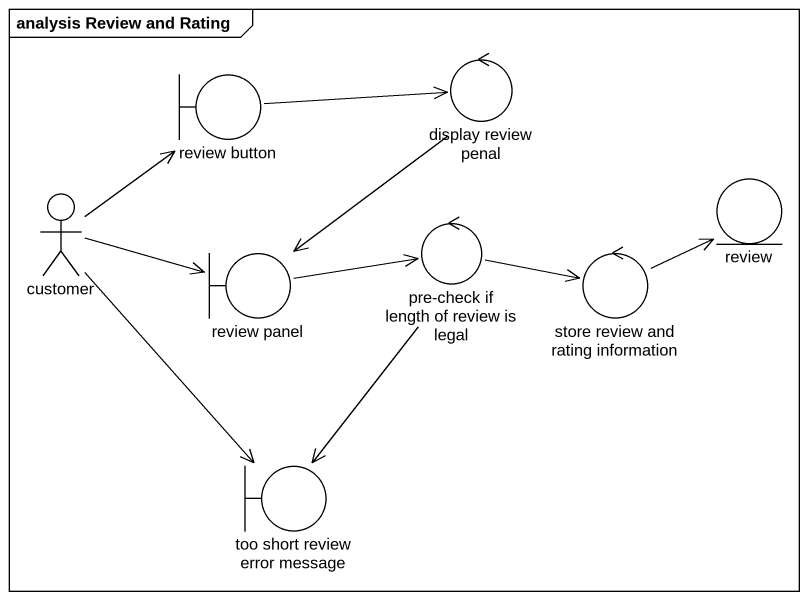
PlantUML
@startuml
mainframe analysis Review and Rating
boundary "review button" as review_button
control "display review penal" as display_review_penal
actor customer
control "pre-check if length of review is legal" as pre_check_if_length_of
entity review
boundary "review panel" as review_panel
control "store review and rating information" as store_review_and_rating
boundary "too short review error message" as too_short_review_error
review_button -right-> display_review_penal
display_review_penal --> review_panel
customer -up-> review_button
customer -right-> review_panel
customer --> too_short_review_error
pre_check_if_length_of -right-> store_review_and_rating
pre_check_if_length_of --> too_short_review_error
review_panel -right-> pre_check_if_length_of
store_review_and_rating -up-> review
@enduml
